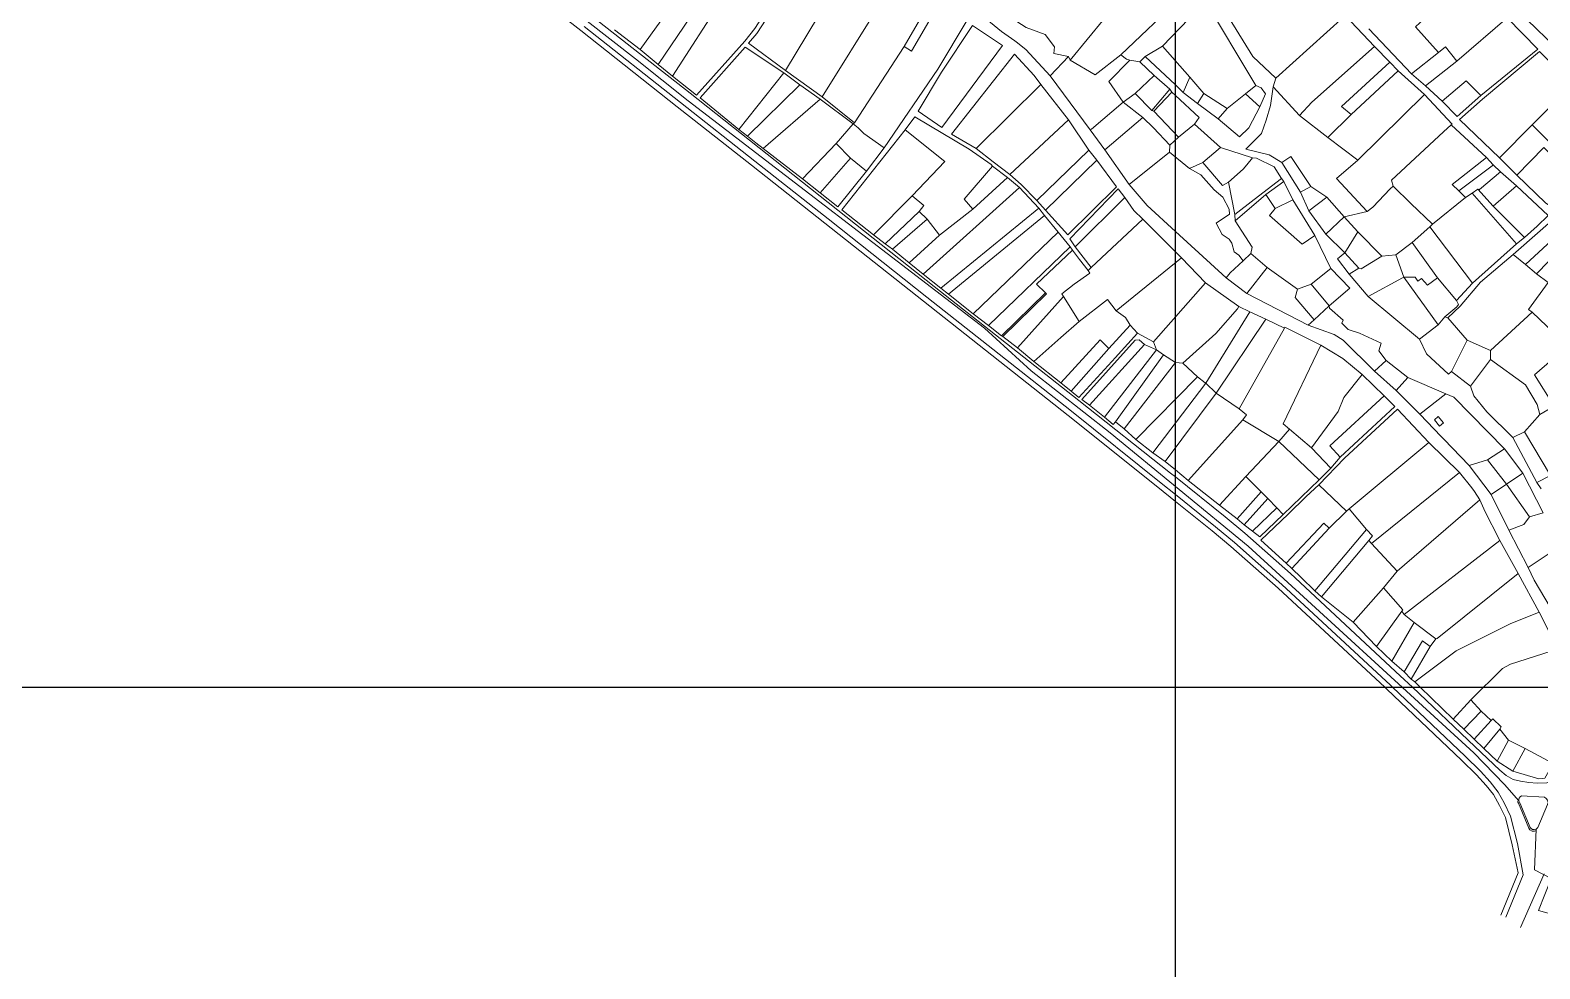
# Model space of a CAD drawing. Header units: metres. Extents: x 548946 to 557077, y 1838800 to 1845419.
# Drawn here: x 551254 to 552237, y 1839817 to 1840428 of the extents above; entities that cross this region are included whole.
import ezdxf

# ---------------------------------------------------------------- set-up
doc = ezdxf.new("R2010")
doc.units = ezdxf.units.M
doc.header["$LTSCALE"] = 28
for name, color, linetype, lineweight in [('10', 7, 'Continuous', 13), ('22', 7, 'Continuous', 13), ('46', 7, 'Continuous', 13), ('60', 7, 'Continuous', 25)]:
    doc.layers.add(name, color=color, linetype=linetype, lineweight=lineweight)

msp = doc.modelspace()

# ---------------------------------------------------------------- linework, layer by layer
at = {"layer": '10'}
for p, q in [((551662.97, 1840405.61), (551733.7, 1840510.02)), ((551672.45, 1840397.88), (551741.72, 1840506.09)), ((551534.38, 1840489.08), (551612.6, 1840427.66)), ((551745.91, 1840401.57), (551792.79, 1840479.12)), ((551973.07, 1840459.12), (551931.57, 1840408.45)), ((552052.42, 1840391.88), (552012.86, 1840458.1)), ((552005.95, 1840451.29), (551964.58, 1840411.86)), ((551769.8, 1840384.52), (551807.08, 1840444.09)), ((551634.66, 1840428.17), (551651.32, 1840415.43)), ((552109.71, 1840436.7), (552065.52, 1840396.66)), ((552153.79, 1840399.39), (552125.99, 1840428.81)), ((552216.11, 1840435.95), (552183.34, 1840407.69)), ((551651.32, 1840415.43), (551662.97, 1840405.61)), ((551790.98, 1840367.67), (551823.33, 1840417.28)), ((551918.51, 1840398.16), (551930.46, 1840410.83)), ((551930.46, 1840410.83), (551931.57, 1840408.45)), ((551980.44, 1840410.7), (551976.88, 1840407.42)), ((551980.44, 1840410.7), (551991.55, 1840417.56)), ((552000, 1840392.24), (551980.44, 1840410.7)), ((552009.45, 1840397.43), (551991.55, 1840417.56)), ((552139.79, 1840407.19), (552129.84, 1840417.33)), ((552171.49, 1840413.48), (552153.79, 1840399.39)), ((551662.97, 1840405.61), (551672.45, 1840397.88)), ((551744.92, 1840400.04), (551715.68, 1840363.2)), ((551744.92, 1840400.04), (551755.43, 1840392.39)), ((551769.8, 1840384.52), (551745.91, 1840401.57)), ((551970.3, 1840408.3), (551976.88, 1840407.42)), ((551976.88, 1840407.42), (551986.18, 1840398.5)), ((552114.46, 1840373.09), (552145.26, 1840401.39)), ((552153.79, 1840399.39), (552163.07, 1840391.6)), ((552183.34, 1840407.69), (552163.07, 1840391.6)), ((551672.45, 1840397.88), (551688.01, 1840385.63)), ((551721.22, 1840358.92), (551755.43, 1840392.39)), ((551755.43, 1840392.39), (551768.51, 1840382.89)), ((551870.29, 1840350.76), (551912.45, 1840392.47)), ((551930.48, 1840369.5), (551912.45, 1840392.47)), ((551918.51, 1840398.16), (551944.56, 1840363.08)), ((551986.18, 1840398.5), (551973.77, 1840386.59)), ((551996.37, 1840389.52), (551984.58, 1840375.57)), ((551986.18, 1840398.5), (551996.37, 1840389.52)), ((551997.63, 1840387.59), (551996.37, 1840389.52)), ((552005.13, 1840387.4), (552000, 1840392.24)), ((552005.13, 1840387.4), (552009.45, 1840397.43)), ((552045.61, 1840386.41), (552052.42, 1840391.88)), ((552065.52, 1840396.66), (552063.66, 1840391.1)), ((552063.66, 1840391.1), (552080.85, 1840372.46)), ((552163.07, 1840391.6), (552173.86, 1840381.77)), ((552232.57, 1840366.24), (552258.71, 1840392.71)), ((551690.39, 1840383.78), (551715.68, 1840363.2)), ((551768.51, 1840382.89), (551731.52, 1840350.96)), ((551768.51, 1840382.89), (551790.05, 1840366.93)), ((551790.98, 1840367.67), (551769.8, 1840384.52)), ((551966.1, 1840381.02), (551973.77, 1840386.59)), ((551966.1, 1840381.02), (551978.8, 1840371.11)), ((551973.77, 1840386.59), (551984.58, 1840375.57)), ((551985.95, 1840375.17), (551997.63, 1840387.59)), ((552000, 1840385.41), (551997.63, 1840387.59)), ((552014.44, 1840380.2), (552005.13, 1840387.4)), ((552033.67, 1840376.87), (552018.59, 1840386.64)), ((552045.61, 1840386.41), (552033.67, 1840376.87)), ((552045.61, 1840386.41), (552055.01, 1840377.98)), ((552118.94, 1840343.27), (552162.43, 1840386.14)), ((551892.27, 1840333.86), (551930.48, 1840369.5)), ((551943.68, 1840349.84), (551930.48, 1840369.5)), ((551984.58, 1840375.57), (551985.95, 1840375.17)), ((551985.95, 1840375.17), (552002.09, 1840358.19)), ((552027.95, 1840370.26), (552033.67, 1840376.87)), ((552080.85, 1840372.46), (552099.42, 1840358)), ((551715.68, 1840363.2), (551721.22, 1840358.92)), ((551790.05, 1840366.93), (551779.04, 1840354.22)), ((551782.69, 1840310.9), (551823.96, 1840362.92)), ((551790.05, 1840366.93), (551790.98, 1840367.67)), ((551954.16, 1840350.02), (551944.56, 1840363.08)), ((552002.09, 1840358.19), (552012.55, 1840366.75)), ((552012.55, 1840366.75), (552029.36, 1840351.59)), ((552179.63, 1840366.2), (552202.7, 1840345.07)), ((552211.13, 1840344.7), (552232.57, 1840366.24)), ((551731.52, 1840350.96), (551757.16, 1840331.15)), ((551779.04, 1840354.22), (551757.16, 1840331.15)), ((551779.04, 1840354.22), (551788.28, 1840344.67)), ((551798.84, 1840336.18), (551810.36, 1840351.19)), ((551909.85, 1840316.94), (551943.68, 1840349.84)), ((551948.94, 1840343.35), (551943.68, 1840349.84)), ((551996.43, 1840352.99), (551996.2, 1840348.52)), ((551996.43, 1840352.99), (552002.09, 1840358.19)), ((552029.36, 1840351.59), (552017.95, 1840341.75)), ((552029.36, 1840351.59), (552050.21, 1840344.89)), ((551768.52, 1840322), (551788.28, 1840344.67)), ((551788.28, 1840344.67), (551798.84, 1840336.18)), ((551969.93, 1840327.4), (551996.2, 1840348.52)), ((551996.2, 1840348.52), (552009.25, 1840337.84)), ((552017.95, 1840341.75), (552009.25, 1840337.84)), ((552069.34, 1840341.76), (552081.55, 1840322.4)), ((552207.08, 1840340.25), (552202.7, 1840345.07)), ((552207.08, 1840340.25), (552211.94, 1840335.77)), ((552222.57, 1840333.41), (552211.13, 1840344.7)), ((551757.16, 1840331.15), (551768.52, 1840322)), ((551780.02, 1840312.78), (551798.84, 1840336.18)), ((551868.06, 1840311.36), (551890.54, 1840332.06)), ((552034.66, 1840329.04), (552044.21, 1840337.45)), ((552211.94, 1840335.77), (552222.35, 1840326.56)), ((551768.52, 1840322), (551780.02, 1840312.78)), ((551803.38, 1840294.71), (551828.56, 1840320.07)), ((551835.7, 1840269.08), (551898.45, 1840325.5)), ((552034.66, 1840329.04), (552038.7, 1840307.87)), ((552058.93, 1840320.83), (552065, 1840311.78)), ((552081.55, 1840322.4), (552088.28, 1840326.14)), ((552098.62, 1840319.15), (552088.28, 1840326.14)), ((552184.68, 1840323.31), (552189.11, 1840318.97)), ((552193.43, 1840321.81), (552189.11, 1840318.97)), ((552197.15, 1840324.28), (552193.43, 1840321.81)), ((552193.43, 1840321.81), (552222.19, 1840288.73)), ((552207.04, 1840313.37), (552197.15, 1840324.28)), ((552222.35, 1840326.56), (552207.04, 1840313.37)), ((551803.38, 1840294.71), (551782.69, 1840310.9)), ((551846.42, 1840294.38), (551868.06, 1840311.36)), ((551847.13, 1840259.81), (551910.96, 1840312.06)), ((551934.69, 1840286.9), (551967.04, 1840318.87)), ((552065, 1840311.78), (552076.46, 1840317.36)), ((552090.86, 1840294.11), (552076.46, 1840317.36)), ((552086.96, 1840310.29), (552098.62, 1840319.15)), ((552110.05, 1840306.35), (552098.62, 1840319.15)), ((552189.11, 1840318.97), (552167.47, 1840301.6)), ((552207.04, 1840313.37), (552227.4, 1840292.93)), ((551835.82, 1840251.34), (551771.69, 1840302.23)), ((551811.05, 1840288.76), (551833, 1840309.77)), ((551815.63, 1840285.21), (551838.26, 1840304.8)), ((551833, 1840309.77), (551838.26, 1840304.8)), ((551838.26, 1840304.8), (551846.42, 1840294.38)), ((551914.69, 1840307.23), (551852.23, 1840255.92)), ((551923.56, 1840296.34), (551914.69, 1840307.23)), ((551945.21, 1840273.27), (551978.83, 1840304.9)), ((552000, 1840283.56), (551978.83, 1840304.9)), ((552038.7, 1840307.87), (552038.88, 1840303.79)), ((552165.9, 1840299.78), (552167.47, 1840301.6)), ((551826.64, 1840276.43), (551846.42, 1840294.38)), ((551868.36, 1840243.26), (551923.56, 1840296.34)), ((551931.39, 1840286.72), (551923.56, 1840296.34)), ((552000, 1840296.87), (552033.08, 1840266.68)), ((552101.27, 1840272.71), (552090.86, 1840294.11)), ((552118.85, 1840296.66), (552110.44, 1840282.89)), ((552222.19, 1840288.73), (552227.4, 1840292.93)), ((552253.85, 1840299.06), (552228.06, 1840275.21)), ((552260.12, 1840294.91), (552235.22, 1840269.29)), ((551878.19, 1840235.57), (551931.39, 1840286.72)), ((551909.63, 1840262.44), (551932.99, 1840284.55)), ((551931.39, 1840286.72), (551932.99, 1840284.55)), ((551945.21, 1840273.27), (551934.69, 1840286.9)), ((552003.94, 1840279.59), (552000, 1840283.56)), ((552110.44, 1840282.89), (552119.54, 1840272.93)), ((552134.47, 1840280.67), (552143.59, 1840281.55)), ((552170.9, 1840266.62), (552154.3, 1840289.65)), ((552222.19, 1840288.73), (552193.69, 1840263.21)), ((552220.18, 1840281.72), (552228.06, 1840275.21)), ((551943.17, 1840271.45), (551945.21, 1840273.27)), ((551961.39, 1840245.21), (552003.94, 1840279.59)), ((552003.94, 1840279.59), (552019.67, 1840263.32)), ((552228.06, 1840275.21), (552235.22, 1840269.29)), ((551909.63, 1840262.44), (551915.4, 1840256.9)), ((552019.67, 1840263.32), (551985.8, 1840224.94)), ((552041.36, 1840247.89), (552019.67, 1840263.32)), ((552046.61, 1840256.45), (552033.08, 1840266.68)), ((552079.5, 1840259.14), (552088.48, 1840262.53)), ((552148.87, 1840267.06), (552171.13, 1840236.02)), ((552170.9, 1840266.62), (552183.09, 1840251.87)), ((552193.69, 1840263.21), (552183.09, 1840251.87)), ((552235.22, 1840269.29), (552242.95, 1840263.61)), ((551847.13, 1840259.81), (551852.23, 1840255.92)), ((551886.81, 1840228.93), (551915.4, 1840256.9)), ((551927.1, 1840254.45), (551897.11, 1840221)), ((551937.26, 1840238.14), (551927.1, 1840254.45)), ((552086.5, 1840235.71), (552046.61, 1840256.45)), ((552159.13, 1840226.61), (552125.57, 1840254.43)), ((552048.53, 1840244.46), (552019.94, 1840198)), ((552048.53, 1840244.46), (552041.36, 1840247.89)), ((552059, 1840239.61), (552048.53, 1840244.46)), ((552090.51, 1840239.35), (552100.13, 1840248.35)), ((552232.39, 1840244.17), (552205.28, 1840219.19)), ((552232.39, 1840244.17), (552246.87, 1840230.5)), ((551878.19, 1840235.57), (551886.81, 1840228.93)), ((551970.5, 1840235.82), (551956.62, 1840220.49)), ((551975.36, 1840230.53), (551970.5, 1840235.82)), ((552059, 1840239.61), (552026.69, 1840191.55)), ((552041.67, 1840181.21), (552071.08, 1840233.85)), ((552071.08, 1840233.85), (552059, 1840239.61)), ((552086.5, 1840235.71), (552090.51, 1840239.35)), ((552171.13, 1840236.02), (552159.13, 1840226.61)), ((552175.69, 1840241.12), (552171.13, 1840236.02)), ((552175.69, 1840241.12), (552177.43, 1840240.66)), ((552177.43, 1840240.66), (552190.21, 1840226.01)), ((551887.6, 1840228.32), (551886.81, 1840228.93)), ((551897.11, 1840221), (551887.6, 1840228.32)), ((551944.14, 1840183.64), (551979.8, 1840223.25)), ((551962.74, 1840216.72), (551975.36, 1840230.53)), ((551975.36, 1840230.53), (551985.8, 1840224.94)), ((551987.66, 1840219.62), (551985.8, 1840224.94)), ((552179.96, 1840205.65), (552190.21, 1840226.01)), ((552190.21, 1840226.01), (552205.28, 1840219.19)), ((551907.89, 1840212.1), (551897.11, 1840221)), ((551907.89, 1840212.1), (551925.4, 1840198.16)), ((551956.62, 1840220.49), (551932.04, 1840192.89)), ((551953.76, 1840175.91), (551987.66, 1840219.62)), ((551960.93, 1840172.91), (551992.22, 1840216.57)), ((551992.22, 1840216.57), (552000.16, 1840211.54)), ((552129.82, 1840205.77), (552137.39, 1840212.74)), ((552151.51, 1840201.8), (552137.39, 1840212.74)), ((552192.21, 1840196.08), (552205.26, 1840213.33)), ((552205.28, 1840219.19), (552205.26, 1840213.33)), ((551974.29, 1840161.4), (552014.46, 1840202.08)), ((552000.16, 1840211.54), (552004.91, 1840211.14)), ((552014.46, 1840202.08), (552004.91, 1840211.14)), ((552135.95, 1840189.66), (552121.82, 1840203.75)), ((552129.82, 1840205.77), (552143.77, 1840193.17)), ((552192.21, 1840196.08), (552179.96, 1840205.65)), ((551925.4, 1840198.16), (551932.04, 1840192.89)), ((551932.04, 1840192.89), (551937.22, 1840188.77)), ((551985.35, 1840152.67), (552019.94, 1840198)), ((552143.77, 1840193.17), (552151.51, 1840201.8)), ((552159.29, 1840177.74), (552143.77, 1840193.17)), ((552176.19, 1840190.97), (552151.51, 1840201.8)), ((551993.39, 1840147.01), (552026.69, 1840191.55)), ((552159.29, 1840177.74), (552176.19, 1840190.97)), ((551966.62, 1840168.24), (551960.93, 1840172.91)), ((552067.44, 1840159.95), (552043.94, 1840174.08)), ((552074.28, 1840167.95), (552088.64, 1840155.98)), ((552227.38, 1840166.36), (552219.9, 1840162.61)), ((552219.9, 1840162.61), (552235.61, 1840133.36)), ((552244.37, 1840137.77), (552227.38, 1840166.36)), ((551985.35, 1840152.67), (551974.29, 1840161.4)), ((552045.96, 1840137.3), (552067.44, 1840159.95)), ((552165.17, 1840159.42), (552113.3, 1840116.12)), ((552185.22, 1840139.73), (552165.17, 1840159.42)), ((552191.52, 1840144.46), (552174.93, 1840161.59)), ((552203.36, 1840148.16), (552214.42, 1840155.31)), ((552214.42, 1840155.31), (552226.46, 1840139.44)), ((551993.39, 1840147.01), (551985.35, 1840152.67)), ((552000, 1840141.59), (551993.39, 1840147.01)), ((552191.52, 1840144.46), (552203.36, 1840148.16)), ((552205.75, 1840125.57), (552191.52, 1840144.46)), ((552203.36, 1840148.16), (552215.73, 1840132.26)), ((552008.38, 1840134.72), (552000, 1840141.59)), ((552028.77, 1840118.62), (552045.96, 1840137.3)), ((552045.96, 1840137.3), (552056.02, 1840127.2)), ((552070.29, 1840112.53), (552093.71, 1840134.95)), ((552127.76, 1840093.69), (552185.22, 1840139.73)), ((552215.73, 1840132.26), (552226.46, 1840139.44)), ((552226.46, 1840139.44), (552239.72, 1840113.52)), ((552235.61, 1840133.36), (552244.37, 1840137.77)), ((552235.61, 1840133.36), (552238.35, 1840129.12)), ((552000, 1840121.01), (551988.57, 1840130.19)), ((552040.26, 1840109.62), (552056.02, 1840127.2)), ((552205.75, 1840125.57), (552215.73, 1840132.26)), ((552217.21, 1840102.19), (552205.75, 1840125.57)), ((552215.73, 1840132.26), (552230.76, 1840111.01)), ((552023.93, 1840101.79), (552000, 1840121.01)), ((552060.2, 1840122.9), (552044.86, 1840105.76)), ((552066.11, 1840116.83), (552050.25, 1840101.57)), ((552066.11, 1840116.83), (552070.29, 1840112.53)), ((552111.55, 1840114.6), (552113.3, 1840116.12)), ((552113.3, 1840116.12), (552124.6, 1840102.7)), ((552144.58, 1840075.59), (552198.37, 1840122)), ((552239.72, 1840113.52), (552230.76, 1840111.01)), ((552054.99, 1840097.89), (552070.29, 1840112.53)), ((552036.21, 1840091.63), (552023.93, 1840101.79)), ((552050.25, 1840101.57), (552054.99, 1840097.89)), ((552100.32, 1840103.47), (552075.87, 1840077.31)), ((552124.6, 1840102.7), (552090.96, 1840062.82)), ((552126.04, 1840095.47), (552095.29, 1840058.77)), ((552126.04, 1840095.47), (552127.76, 1840093.69)), ((552149.13, 1840047.25), (552211.45, 1840095.58)), ((552217.21, 1840102.19), (552229.84, 1840077.92)), ((552127.76, 1840093.69), (552144.58, 1840075.59)), ((552229.84, 1840077.92), (552250.75, 1840091.82)), ((552072.19, 1840080.85), (552075.87, 1840077.31)), ((552082.03, 1840071.4), (552075.87, 1840077.31)), ((552144.58, 1840075.59), (552135.55, 1840064.67)), ((552090.96, 1840062.82), (552082.03, 1840071.4)), ((552135.55, 1840064.67), (552115.92, 1840042.29)), ((552095.29, 1840058.77), (552090.96, 1840062.82)), ((552115.92, 1840042.29), (552095.29, 1840058.77)), ((552147.65, 1840049.44), (552131.16, 1840026.53)), ((552149.13, 1840047.25), (552147.65, 1840049.44)), ((552149.13, 1840047.25), (552155.55, 1840042.07)), ((552249.79, 1840023.58), (552237.07, 1840048.89)), ((552115.92, 1840042.29), (552131.16, 1840026.53)), ((552155.55, 1840042.07), (552141.15, 1840016.93)), ((552155.55, 1840042.07), (552169.68, 1840031.54)), ((552141.15, 1840016.93), (552131.16, 1840026.53)), ((552166.09, 1840026.5), (552153.72, 1840005.3)), ((552169.68, 1840031.54), (552166.09, 1840026.5)), ((552141.15, 1840016.93), (552149.04, 1840009.96)), ((552153.72, 1840005.3), (552149.04, 1840009.96)), ((552155.97, 1840003.41), (552153.72, 1840005.3)), ((552159.49, 1840000), (552155.97, 1840003.41)), ((552181, 1839979.18), (552159.49, 1840000)), ((552181, 1839979.18), (552192.44, 1839991.7)), ((552181, 1839979.18), (552188.05, 1839972.55)), ((552194.79, 1839966.06), (552205.68, 1839978.2)), ((552205.68, 1839978.2), (552199.33, 1839984.46)), ((552200.97, 1839960.14), (552194.79, 1839966.06)), ((552211.47, 1839972.58), (552200.97, 1839960.14)), ((552211.47, 1839972.58), (552217.07, 1839965.41)), ((552209.71, 1839951.77), (552200.97, 1839960.14)), ((552217.07, 1839965.41), (552209.71, 1839951.77)), ((552217.07, 1839965.41), (552227.95, 1839960.17)), ((552219.88, 1839945.27), (552227.95, 1839960.17)), ((552227.95, 1839960.17), (552246.22, 1839950.34)), ((552209.71, 1839951.77), (552219.88, 1839945.27))]:
    msp.add_line(p, q, dxfattribs=at)
for points in [[(551773.97, 1840521.99), (551891, 1840438.38), (551892.03, 1840438.33), (551896.68, 1840433.57), (551902.88, 1840429.59), (551915.28, 1840425.18), (551921.32, 1840417.01), (551920.92, 1840412.74), (551930.46, 1840410.83)], [(551688.01, 1840385.63), (551719.44, 1840420.88), (551725.94, 1840429.1), (551766.55, 1840491.76), (551741.72, 1840506.09)], [(551745.91, 1840401.57), (551721.86, 1840419.46), (551727.24, 1840425.66), (551769.51, 1840490.61), (551792.79, 1840479.12)], [(551651.32, 1840415.43), (551691.62, 1840471.5), (551693.18, 1840475.2)], [(551918.51, 1840398.16), (551902.53, 1840415.39), (551896.36, 1840420.34), (551895.53, 1840421.07), (551886.8, 1840426.98), (551872.37, 1840438.72), (551849.18, 1840455.38), (551827.06, 1840469.38)], [(552276.19, 1840388.8), (552265.42, 1840399.18), (552247.75, 1840416.85), (552229.3, 1840434.57), (552211.06, 1840453.24), (552206.32, 1840458.56), (552198.46, 1840465.78), (552192.88, 1840471.47)], [(551823.33, 1840417.28), (551842.42, 1840450.24), (551825.21, 1840461)], [(552190.34, 1840461.65), (552156.49, 1840430.03), (552171.49, 1840413.48)], [(552005.95, 1840451.29), (552014.44, 1840441.09), (551991.55, 1840417.56)], [(552065.52, 1840396.66), (552050.58, 1840410.89), (552035.14, 1840435.66), (552024.21, 1840453.2)], [(551847.08, 1840446.58), (551864.46, 1840434.37), (551845.17, 1840402.45), (551810.36, 1840351.19)], [(551847.08, 1840446.58), (551828.03, 1840414.33), (551823.33, 1840417.28)], [(552129.84, 1840417.33), (552110.54, 1840437.54), (552109.71, 1840436.7)], [(552199.1, 1840385.44), (552236.12, 1840415.6), (552216.11, 1840435.95)], [(551771.69, 1840302.23), (551723.82, 1840339.91), (551675.45, 1840378.04), (551612.6, 1840427.66)], [(551744.92, 1840400.04), (551719.82, 1840416.85), (551690.39, 1840383.78)], [(551870.29, 1840350.76), (551854.26, 1840360.29), (551895.3, 1840412.29), (551907.99, 1840398.32), (551912.45, 1840392.47)], [(551931.57, 1840408.45), (551947.74, 1840398.74), (551964.58, 1840411.86)], [(551964.58, 1840411.86), (551968.14, 1840409), (551970.3, 1840408.3)], [(552129.84, 1840417.33), (552088.86, 1840381.04), (552080.85, 1840372.46)], [(552171.49, 1840413.48), (552176.1, 1840417.03), (552183.34, 1840407.69)], [(552211.13, 1840344.7), (552185.22, 1840369.7), (552200.21, 1840382.92), (552237.22, 1840414.14), (552258.71, 1840392.71)], [(551966.1, 1840381.02), (551956.76, 1840394.58), (551970.3, 1840408.3)], [(552139.79, 1840407.19), (552108.2, 1840378.25), (552114.46, 1840373.09)], [(552162.43, 1840386.14), (552145.26, 1840401.39), (552139.79, 1840407.19)], [(552009.45, 1840397.43), (552018.59, 1840386.64), (552014.44, 1840380.2), (552027.95, 1840370.26)], [(552063.66, 1840391.1), (552061.93, 1840378.84), (552059.17, 1840369.32), (552056.1, 1840360.71), (552045.9, 1840350.36), (552061.03, 1840346.81), (552069.34, 1840341.76)], [(552052.42, 1840391.88), (552055.95, 1840390.34), (552058.71, 1840386.39), (552055.01, 1840377.98)], [(552199.1, 1840385.44), (552189.45, 1840394.85), (552173.86, 1840381.77)], [(551944.56, 1840363.08), (551945.35, 1840363.56), (551966.1, 1840381.02)], [(552012.55, 1840366.75), (552015.51, 1840371.14), (552000, 1840385.41)], [(552179.63, 1840366.2), (552180.29, 1840366.69), (552162.43, 1840386.14)], [(552199.1, 1840385.44), (552183.71, 1840371.71), (552173.86, 1840381.77)], [(551880.94, 1840339.46), (551880.11, 1840340.46), (551865.72, 1840350.52), (551830.17, 1840371.57), (551823.96, 1840362.92)], [(551978.8, 1840371.11), (551954.16, 1840350.02), (551969.93, 1840327.4)], [(551996.43, 1840352.99), (551985.81, 1840364.29), (551978.8, 1840371.11)], [(552027.95, 1840370.26), (552041.85, 1840358.41), (552047.79, 1840364.25), (552055.01, 1840377.98)], [(552114.46, 1840373.09), (552099.42, 1840358), (552118.94, 1840343.27)], [(551790.05, 1840366.93), (551793.29, 1840364.43), (551797.13, 1840360.6), (551810.36, 1840351.19)], [(551823.96, 1840362.92), (551849.76, 1840342.44), (551828.56, 1840320.07)], [(552141.84, 1840326.29), (552140.8, 1840330.32), (552174.65, 1840361.72), (552179.63, 1840366.2)], [(552232.57, 1840366.24), (552239.92, 1840358.92), (552250.54, 1840348.35)], [(551721.22, 1840358.92), (551726.76, 1840354.64), (551731.52, 1840350.96)], [(551870.29, 1840350.76), (551881.33, 1840342.19), (551892.27, 1840333.86)], [(552250.54, 1840348.35), (552246.86, 1840344.61), (552240.01, 1840351.41), (552222.57, 1840333.41)], [(551909.85, 1840316.94), (551915.49, 1840310.8), (551948.94, 1840343.35)], [(551915.49, 1840310.8), (551930, 1840294.61), (551961.73, 1840325.99), (551948.94, 1840343.35)], [(552017.95, 1840341.75), (552030.81, 1840326.66), (552034.66, 1840329.04)], [(552050.21, 1840344.89), (552046.61, 1840340.24), (552044.21, 1840337.45)], [(552050.21, 1840344.89), (552052.83, 1840344.58), (552064.35, 1840339.03), (552069.12, 1840331.41)], [(552088.28, 1840326.14), (552075.24, 1840345.57), (552069.34, 1840341.76)], [(552125.05, 1840309.83), (552105.07, 1840331.41), (552118.94, 1840343.27)], [(552202.7, 1840345.07), (552180.28, 1840327.39), (552184.68, 1840323.31)], [(552207.08, 1840340.25), (552206.46, 1840339.64), (552184.68, 1840323.31)], [(551868.06, 1840311.36), (551862.38, 1840317.9), (551880.94, 1840339.46)], [(551914.69, 1840307.23), (551910.96, 1840312.06), (551898.45, 1840325.5), (551890.54, 1840332.06), (551880.94, 1840339.46)], [(551892.27, 1840333.86), (551899.66, 1840327.38), (551909.85, 1840316.94)], [(552009.25, 1840337.84), (552016.57, 1840333.75), (552025.39, 1840323.92), (552030.88, 1840319.15), (552035.07, 1840311.43), (552035.27, 1840308.12), (552026.58, 1840302.2), (552030.61, 1840294.91), (552035.09, 1840291.84), (552036.83, 1840289.19), (552038.43, 1840283.59), (552041.47, 1840281.35), (552044.29, 1840277.59)], [(552069.12, 1840331.41), (552051.38, 1840317.68), (552038.7, 1840307.87)], [(552076.46, 1840317.36), (552070.63, 1840329.43), (552069.12, 1840331.41)], [(552211.94, 1840335.77), (552198.19, 1840324.18), (552197.15, 1840324.28)], [(552271.42, 1840332.73), (552258.34, 1840319.38), (552248.13, 1840310.61), (552241.25, 1840315.48), (552222.57, 1840333.41)], [(551828.56, 1840320.07), (551836.05, 1840313.68), (551833, 1840309.77)], [(551967.04, 1840318.87), (551962.74, 1840324.59), (551931.25, 1840292.08), (551934.69, 1840286.9)], [(551969.93, 1840327.4), (551981.61, 1840313.65), (552000, 1840296.87)], [(552038.88, 1840303.79), (552058.93, 1840320.83), (552070.63, 1840329.43)], [(552081.55, 1840322.4), (552086.96, 1840310.29), (552098.12, 1840295.06)], [(552141.84, 1840326.29), (552139.89, 1840324.63), (552128.78, 1840312.57), (552125.05, 1840309.83)], [(552167.47, 1840301.6), (552153.4, 1840314.95), (552141.84, 1840326.29)], [(552227.4, 1840292.93), (552235.77, 1840300.32), (552242.97, 1840307.22), (552222.35, 1840326.56)], [(551978.83, 1840304.9), (551972.98, 1840310.45), (551967.04, 1840318.87)], [(552090.86, 1840294.11), (552082.63, 1840288.48), (552061.44, 1840307.17), (552065, 1840311.78)], [(552049.09, 1840282.38), (552050.04, 1840286.51), (552038.88, 1840303.79)], [(552110.44, 1840282.89), (552098.12, 1840295.06), (552110.05, 1840306.35)], [(552125.05, 1840309.83), (552110.05, 1840306.35), (552118.85, 1840296.66), (552134.47, 1840280.67)], [(552253.85, 1840299.06), (552246.77, 1840305.29), (552237.6, 1840297.26), (552220.18, 1840281.72)], [(551826.64, 1840276.43), (551815.63, 1840285.21), (551811.05, 1840288.76), (551803.38, 1840294.71)], [(552154.3, 1840289.65), (552165.9, 1840299.78), (552193.69, 1840263.21)], [(551932.99, 1840284.55), (551937.46, 1840278.49), (551943.17, 1840271.45)], [(552044.29, 1840277.59), (552049.09, 1840282.38), (552059.78, 1840273.29)], [(552110.44, 1840282.89), (552105.63, 1840279.02), (552113.17, 1840268.92)], [(552119.54, 1840272.93), (552121.08, 1840272.48), (552134.47, 1840280.67)], [(552148.87, 1840267.06), (552143.59, 1840281.55), (552154.3, 1840289.65)], [(552220.18, 1840281.72), (552198.75, 1840263.85), (552185.54, 1840248.08), (552177.43, 1840240.66)], [(551847.13, 1840259.81), (551835.7, 1840269.08), (551826.64, 1840276.43)], [(551927.1, 1840254.45), (551925.97, 1840256.18), (551934.04, 1840262.56), (551944.28, 1840269.73), (551943.17, 1840271.45)], [(552033.08, 1840266.68), (552035.63, 1840269.95), (552044.29, 1840277.59)], [(552046.61, 1840256.45), (552059.78, 1840273.29), (552079.5, 1840259.14)], [(552101.27, 1840272.71), (552088.48, 1840262.53), (552100.13, 1840248.35)], [(552100.13, 1840248.35), (552113.75, 1840259.97), (552101.27, 1840272.71)], [(552125.57, 1840254.43), (552113.17, 1840268.92), (552119.54, 1840272.93)], [(552125.57, 1840254.43), (552148.01, 1840266.63), (552148.87, 1840267.06)], [(552170.9, 1840266.62), (552164.27, 1840261.79), (552160.48, 1840266.24), (552157.98, 1840264.41), (552156.36, 1840267.05), (552148.87, 1840267.06)], [(552242.95, 1840263.61), (552230.13, 1840246.1), (552232.39, 1840244.17)], [(551988.57, 1840130.19), (551930.14, 1840176.99), (551835.82, 1840251.34)], [(551878.19, 1840235.57), (551868.36, 1840243.26), (551852.23, 1840255.92)], [(551915.4, 1840256.9), (551916.12, 1840256.21), (551887.6, 1840228.32)], [(551961.39, 1840245.21), (551955.87, 1840252.55), (551937.26, 1840238.14)], [(552079.5, 1840259.14), (552078.01, 1840253.77), (552090.51, 1840239.35)], [(552183.09, 1840251.87), (552184.43, 1840249.33), (552183.33, 1840247.69), (552175.69, 1840241.12)], [(551970.5, 1840235.82), (551967.45, 1840240.88), (551961.39, 1840245.21)], [(552041.36, 1840247.89), (552040.41, 1840246.35), (552026.48, 1840230.39), (552004.91, 1840211.14)], [(552100.13, 1840248.35), (552100.53, 1840246.94), (552109.24, 1840239.12), (552108.54, 1840237.06), (552112.58, 1840233.01), (552120.06, 1840230.56), (552134.19, 1840224.06), (552132.56, 1840219), (552137.39, 1840212.74)], [(551937.26, 1840238.14), (551925.4, 1840227.77), (551907.89, 1840212.1)], [(552094.89, 1840222.68), (552071.32, 1840234.45), (552071.08, 1840233.85)], [(552129.82, 1840205.77), (552109.28, 1840226.09), (552103.44, 1840229.66), (552086.5, 1840235.71)], [(551956.62, 1840220.49), (551951.12, 1840226.14), (551925.4, 1840198.16)], [(551939.07, 1840187.47), (551973.79, 1840226.11), (551976.37, 1840226.29), (551979.8, 1840223.25)], [(551992.22, 1840216.57), (551987.66, 1840219.62), (551979.8, 1840223.25)], [(552094.89, 1840222.68), (552070.36, 1840171.61), (552074.28, 1840167.95)], [(552121.82, 1840203.75), (552109.17, 1840214.01), (552094.89, 1840222.68)], [(552179.96, 1840205.65), (552177.88, 1840203.82), (552163.66, 1840217.16), (552159.13, 1840226.61)], [(551937.22, 1840188.77), (551960.99, 1840214.8), (551962.74, 1840216.72)], [(552205.26, 1840213.33), (552228.22, 1840196.95), (552235.82, 1840184.13), (552237.41, 1840177.57)], [(552284.72, 1840182.48), (552253.25, 1840220.06), (552234.07, 1840203.53), (552246.85, 1840183.1)], [(551974.29, 1840161.4), (551966.62, 1840168.24), (552000.16, 1840211.54)], [(552014.46, 1840202.08), (552019.43, 1840198.16), (552019.94, 1840198)], [(552121.82, 1840203.75), (552109.79, 1840188.66), (552106.03, 1840179.56), (552088.64, 1840155.98)], [(552041.67, 1840181.21), (552026.69, 1840191.55), (552019.94, 1840198)], [(552192.21, 1840196.08), (552194.55, 1840189.74), (552203.01, 1840179.41), (552219.9, 1840162.61)], [(551953.76, 1840175.91), (551944.14, 1840183.64), (551939.07, 1840187.47)], [(552135.95, 1840189.66), (552100.7, 1840157.11), (552107.36, 1840149.89)], [(552135.95, 1840189.66), (552143, 1840182.76), (552107.36, 1840149.89)], [(552214.42, 1840155.31), (552181.38, 1840188.84), (552176.19, 1840190.97)], [(552246.85, 1840183.1), (552237.41, 1840177.57), (552227.38, 1840166.36)], [(551960.93, 1840172.91), (551959.57, 1840171.02), (551953.76, 1840175.91)], [(552050.25, 1840101.57), (552044.86, 1840105.76), (552040.26, 1840109.62), (552028.77, 1840118.62), (552008.38, 1840134.72), (552043.94, 1840174.08)], [(552043.94, 1840174.08), (552046.42, 1840177.36), (552041.67, 1840181.21)], [(552093.46, 1840131.7), (552110.29, 1840149.12), (552144.76, 1840181.05), (552165.17, 1840159.42)], [(552174.93, 1840161.59), (552173.21, 1840163.37), (552159.29, 1840177.74)], [(552101.27, 1840142.67), (552093.71, 1840134.95), (552067.44, 1840159.95), (552074.28, 1840167.95)], [(552088.64, 1840155.98), (552101.27, 1840142.67), (552107.36, 1840149.89)], [(552198.37, 1840122), (552194.92, 1840127.47), (552193.25, 1840129.85), (552185.22, 1840139.73)], [(552055.66, 1840095.67), (552073.41, 1840112.69), (552085.21, 1840124.12), (552093.46, 1840131.7)], [(552056.02, 1840127.2), (552060.2, 1840122.9), (552066.11, 1840116.83)], [(552093.46, 1840131.7), (552111.55, 1840114.6), (552100.32, 1840103.47)], [(552211.45, 1840095.58), (552201.22, 1840115.62), (552200.99, 1840116.14), (552198.37, 1840122)], [(552100.32, 1840103.47), (552096.74, 1840106.89), (552072.19, 1840080.85), (552055.66, 1840095.67)], [(552230.76, 1840111.01), (552227.02, 1840106.02), (552217.21, 1840102.19)], [(552124.6, 1840102.7), (552128.53, 1840098.51), (552126.04, 1840095.47)], [(552237.07, 1840048.89), (552223.26, 1840073.96), (552211.45, 1840095.58)], [(552036.21, 1840091.63), (552067.01, 1840064.39), (552136.47, 1840000)], [(552244.17, 1840052.03), (552233.88, 1840069.64), (552229.84, 1840077.92)], [(552147.65, 1840049.44), (552148.14, 1840050.39), (552135.55, 1840064.67)], [(552169.68, 1840031.54), (552170.5, 1840031.66), (552223.26, 1840073.96)], [(552155.97, 1840003.41), (552182.88, 1840023.71), (552218.22, 1840041.23), (552237.07, 1840048.89)], [(552166.09, 1840026.5), (552161.04, 1840030.15), (552149.04, 1840009.96)], [(552192.44, 1839991.7), (552213.12, 1840012.13), (552218.44, 1840014.91), (552244.87, 1840023.44), (552249.79, 1840023.58)], [(552136.47, 1840000), (552137.87, 1839998.7), (552186.38, 1839952.51)], [(552192.44, 1839991.7), (552199.33, 1839984.46), (552188.05, 1839972.55), (552194.79, 1839966.06)], [(552205.68, 1839978.2), (552206.87, 1839979.34), (552212.36, 1839974.24), (552211.47, 1839972.58)], [(552212.16, 1839851.45), (552223.31, 1839879.19), (552219.54, 1839897.24), (552215.04, 1839915.13), (552211.26, 1839922.92), (552207.31, 1839930), (552202.44, 1839935.96), (552196.29, 1839942.89), (552186.38, 1839952.51)], [(552219.88, 1839945.27), (552236.87, 1839940.26), (552239.41, 1839940.55), (552240.83, 1839940.82), (552246.22, 1839950.34)], [(552223.82, 1839926.03), (552223.77, 1839927.01), (552223.97, 1839927.8), (552224.57, 1839928.68), (552225.64, 1839929.13), (552240.42, 1839928.3), (552241.68, 1839927.56), (552242.53, 1839926.37), (552242.8, 1839924.94), (552242.38, 1839923.62), (552236.15, 1839908.61), (552235.08, 1839907.6)], [(552223.82, 1839926.03), (552224.39, 1839924.75), (552231.15, 1839908.7), (552231.73, 1839907.86), (552232.78, 1839907.31), (552233.86, 1839907.28), (552235.08, 1839907.6)]]:
    msp.add_lwpolyline(points, dxfattribs=at)
for points in [[(551847.88, 1840364.6), (551832.42, 1840375.22), (551847.54, 1840400.5), (551867.88, 1840431.06), (551887.46, 1840417.85)], [(552171.28, 1840176.32), (552174.76, 1840172.15), (552172.15, 1840170.03), (552168.75, 1840174.08)]]:
    msp.add_lwpolyline(points, close=True, dxfattribs=at)
at = {"layer": '22'}
for p, q in [((551837.99, 1840254.09), (551773.87, 1840304.97)), ((551842.97, 1840261.01), (551937.14, 1840186.64)), ((551996.82, 1840139.47), (551937.14, 1840186.64)), ((551996.82, 1840139.47), (552000, 1840136.93)), ((552000, 1840125.5), (551990.76, 1840132.92)), ((552226.56, 1839877.88), (552215.41, 1839850.14)), ((552240.33, 1839878.44), (552224.84, 1839843.57))]:
    msp.add_line(p, q, dxfattribs=at)
for points in [[(551614.77, 1840430.41), (551677.62, 1840380.79), (551725.98, 1840342.66), (551773.87, 1840304.97)], [(551842.97, 1840261.01), (551734.12, 1840347.18), (551683.81, 1840386.86), (551619.82, 1840437.05)], [(551990.76, 1840132.92), (551932.32, 1840179.73), (551837.99, 1840254.09)], [(552000, 1840136.93), (552032.36, 1840111.06), (552045.24, 1840100.35), (552074.99, 1840074.14), (552146.55, 1840007.48), (552154.44, 1840000)], [(552141.57, 1840000), (552140.28, 1840001.23), (552069.39, 1840066.96), (552038.44, 1840094.33), (552026.16, 1840104.49), (552000, 1840125.5)], [(552226.56, 1839877.88), (552222.93, 1839898.09), (552218.43, 1839915.98), (552214.34, 1839924.58), (552210.37, 1839931.7), (552205.08, 1839938.25), (552198.91, 1839945.21), (552188.82, 1839955.02), (552141.57, 1840000)], [(552154.44, 1840000), (552195.15, 1839961.4), (552211.41, 1839946.01)], [(552211.41, 1839946.01), (552215.56, 1839942.53), (552220.12, 1839939.89), (552224.97, 1839938.73), (552230.29, 1839937.84), (552235.77, 1839937.41), (552241.97, 1839937.76), (552245.49, 1839939.23)]]:
    msp.add_lwpolyline(points, dxfattribs=at)
at = {"layer": '46'}
msp.add_line((552223.82, 1839926.03), (552214.49, 1839936.53), dxfattribs=at)
for points in [[(552214.49, 1839936.53), (552194.41, 1839957.15), (552047.39, 1840091.88), (551957.49, 1840165.72), (551906.1, 1840206), (551875.57, 1840233.9), (551682.66, 1840381.96), (551648.24, 1840409.17), (551570.46, 1840470.14), (551491.07, 1840533.55), (551331.64, 1840662.06), (551216.15, 1840756.13)], [(552235.33, 1839906.63), (552233.98, 1839906.28), (552232.52, 1839906.32), (552231.05, 1839907.09), (552230.27, 1839908.22), (552223.47, 1839924.35), (552222.91, 1839925.62)], [(552244.83, 1839875.48), (552234.05, 1839881.13), (552235.08, 1839907.6)], [(552267.18, 1839855.99), (552261.63, 1839847.59), (552236.64, 1839854.64), (552244.83, 1839875.48)]]:
    msp.add_lwpolyline(points, dxfattribs=at)
at = {"layer": '60'}
for p, q in [((552000, 1839000), (552000, 1845000)), ((551000, 1840000), (557000, 1840000))]:
    msp.add_line(p, q, dxfattribs=at)

doc.saveas('drawing.dxf')
